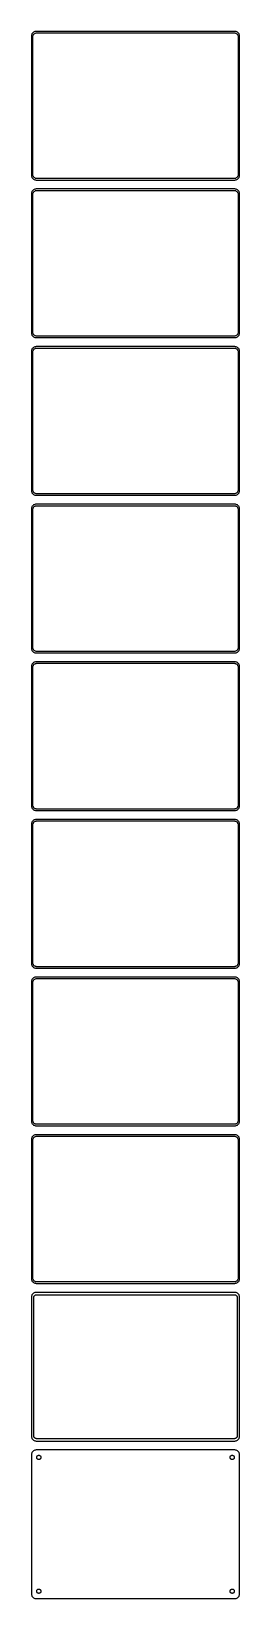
# Model space of a CAD drawing. Header units: metres. Extents: x -105 to 105, y 1515 to 3096.
import ezdxf

# ---------------------------------------------------------------- set-up
doc = ezdxf.new("R2010")
doc.units = ezdxf.units.M

msp = doc.modelspace()

# ---------------------------------------------------------------- linework, layer by layer
for p, q in [((-104.961, 3091.63), (-105, 3091)), ((-105, 3091), (-105, 2951)), ((-104.843, 3092.24), (-104.961, 3091.63)), ((-104.649, 3092.84), (-104.843, 3092.24)), ((-104.382, 3093.41), (-104.649, 3092.84)), ((-104.045, 3093.94), (-104.382, 3093.41)), ((-103.645, 3094.42), (-104.045, 3093.94)), ((-103.187, 3094.85), (-103.645, 3094.42)), ((-103.5, 3090.5), (-103.468, 3091)), ((-103.5, 2951.5), (-103.5, 3090.5)), ((-103.468, 3091), (-103.374, 3091.49)), ((-103.374, 3091.49), (-103.219, 3091.97)), ((-103.219, 3091.97), (-103.005, 3092.43)), ((-102.679, 3095.22), (-103.187, 3094.85)), ((-103.005, 3092.43), (-102.736, 3092.85)), ((-102.736, 3092.85), (-102.416, 3093.24)), ((-102.129, 3095.52), (-102.679, 3095.22)), ((-102.416, 3093.24), (-102.05, 3093.58)), ((-101.545, 3095.76), (-102.129, 3095.52)), ((-102.05, 3093.58), (-101.643, 3093.88)), ((-101.643, 3093.88), (-101.203, 3094.12)), ((-100.937, 3095.91), (-101.545, 3095.76)), ((-101.203, 3094.12), (-100.736, 3094.3)), ((-100.314, 3095.99), (-100.937, 3095.91)), ((-100.736, 3094.3), (-100.25, 3094.43)), ((100.314, 3095.99), (-100.314, 3095.99)), ((-100.25, 3094.43), (-99.7512, 3094.49)), ((-99.7512, 3094.49), (99.7512, 3094.49)), ((99.7512, 3094.49), (100.25, 3094.43)), ((100.25, 3094.43), (100.736, 3094.3)), ((100.937, 3095.91), (100.314, 3095.99)), ((100.736, 3094.3), (101.203, 3094.12)), ((101.545, 3095.76), (100.937, 3095.91)), ((101.203, 3094.12), (101.643, 3093.88)), ((102.129, 3095.52), (101.545, 3095.76)), ((101.643, 3093.88), (102.05, 3093.58)), ((102.05, 3093.58), (102.416, 3093.24)), ((102.679, 3095.22), (102.129, 3095.52)), ((102.416, 3093.24), (102.736, 3092.85)), ((103.187, 3094.85), (102.679, 3095.22)), ((102.736, 3092.85), (103.005, 3092.43)), ((103.005, 3092.43), (103.219, 3091.97)), ((103.645, 3094.42), (103.187, 3094.85)), ((103.219, 3091.97), (103.374, 3091.49)), ((103.374, 3091.49), (103.468, 3091)), ((103.468, 3091), (103.5, 3090.5)), ((103.5, 3090.5), (103.5, 2951.5)), ((104.045, 3093.94), (103.645, 3094.42)), ((104.382, 3093.41), (104.045, 3093.94)), ((104.649, 3092.84), (104.382, 3093.41)), ((104.843, 3092.24), (104.649, 3092.84)), ((104.961, 3091.63), (104.843, 3092.24)), ((105, 3091), (104.961, 3091.63)), ((105, 2951), (105, 3091)), ((-105, 2951), (-104.961, 2950.37)), ((-104.961, 2950.37), (-104.843, 2949.76)), ((-104.843, 2949.76), (-104.649, 2949.16)), ((-104.649, 2949.16), (-104.382, 2948.59)), ((-104.382, 2948.59), (-104.045, 2948.06)), ((-104.045, 2948.06), (-103.645, 2947.58)), ((-103.645, 2947.58), (-103.187, 2947.15)), ((-103.468, 2951), (-103.5, 2951.5)), ((-103.374, 2950.51), (-103.468, 2951)), ((-103.219, 2950.03), (-103.374, 2950.51)), ((-103.005, 2949.57), (-103.219, 2950.03)), ((-103.187, 2947.15), (-102.679, 2946.78)), ((-102.736, 2949.15), (-103.005, 2949.57)), ((-102.416, 2948.76), (-102.736, 2949.15)), ((-102.679, 2946.78), (-102.129, 2946.48)), ((-102.05, 2948.42), (-102.416, 2948.76)), ((-102.129, 2946.48), (-101.545, 2946.24)), ((-101.643, 2948.12), (-102.05, 2948.42)), ((-101.203, 2947.88), (-101.643, 2948.12)), ((-101.545, 2946.24), (-100.937, 2946.09)), ((-100.736, 2947.7), (-101.203, 2947.88)), ((-100.937, 2946.09), (-100.314, 2946.01)), ((-100.25, 2947.57), (-100.736, 2947.7)), ((-100.314, 2946.01), (100.314, 2946.01)), ((-99.7512, 2947.51), (-100.25, 2947.57)), ((99.7512, 2947.51), (-99.7512, 2947.51)), ((100.25, 2947.57), (99.7512, 2947.51)), ((100.736, 2947.7), (100.25, 2947.57)), ((100.314, 2946.01), (100.937, 2946.09)), ((101.203, 2947.88), (100.736, 2947.7)), ((100.937, 2946.09), (101.545, 2946.24)), ((101.643, 2948.12), (101.203, 2947.88)), ((101.545, 2946.24), (102.129, 2946.48)), ((102.05, 2948.42), (101.643, 2948.12)), ((102.416, 2948.76), (102.05, 2948.42)), ((102.129, 2946.48), (102.679, 2946.78)), ((102.736, 2949.15), (102.416, 2948.76)), ((102.679, 2946.78), (103.187, 2947.15)), ((103.005, 2949.57), (102.736, 2949.15)), ((103.219, 2950.03), (103.005, 2949.57)), ((103.187, 2947.15), (103.645, 2947.58)), ((103.374, 2950.51), (103.219, 2950.03)), ((103.468, 2951), (103.374, 2950.51)), ((103.5, 2951.5), (103.468, 2951)), ((103.645, 2947.58), (104.045, 2948.06)), ((104.045, 2948.06), (104.382, 2948.59)), ((104.382, 2948.59), (104.649, 2949.16)), ((104.649, 2949.16), (104.843, 2949.76)), ((104.843, 2949.76), (104.961, 2950.37)), ((104.961, 2950.37), (105, 2951)), ((-104.961, 2932.63), (-105, 2932)), ((-105, 2932), (-105, 2792)), ((-104.843, 2933.24), (-104.961, 2932.63)), ((-104.649, 2933.84), (-104.843, 2933.24)), ((-104.382, 2934.41), (-104.649, 2933.84)), ((-104.045, 2934.94), (-104.382, 2934.41)), ((-103.645, 2935.42), (-104.045, 2934.94)), ((-103.187, 2935.85), (-103.645, 2935.42)), ((-103.5, 2931.5), (-103.468, 2932)), ((-103.5, 2792.5), (-103.5, 2931.5)), ((-103.468, 2932), (-103.374, 2932.49)), ((-103.374, 2932.49), (-103.219, 2932.97)), ((-103.219, 2932.97), (-103.005, 2933.43)), ((-102.679, 2936.22), (-103.187, 2935.85)), ((-103.005, 2933.43), (-102.736, 2933.85)), ((-102.736, 2933.85), (-102.416, 2934.24)), ((-102.129, 2936.52), (-102.679, 2936.22)), ((-102.416, 2934.24), (-102.05, 2934.58)), ((-101.545, 2936.76), (-102.129, 2936.52)), ((-102.05, 2934.58), (-101.643, 2934.88)), ((-101.643, 2934.88), (-101.203, 2935.12)), ((-100.937, 2936.91), (-101.545, 2936.76)), ((-101.203, 2935.12), (-100.736, 2935.3)), ((-100.314, 2936.99), (-100.937, 2936.91)), ((-100.736, 2935.3), (-100.25, 2935.43)), ((100.314, 2936.99), (-100.314, 2936.99)), ((-100.25, 2935.43), (-99.7512, 2935.49)), ((-99.7512, 2935.49), (99.7512, 2935.49)), ((99.7512, 2935.49), (100.25, 2935.43)), ((100.25, 2935.43), (100.736, 2935.3)), ((100.937, 2936.91), (100.314, 2936.99)), ((100.736, 2935.3), (101.203, 2935.12)), ((101.545, 2936.76), (100.937, 2936.91)), ((101.203, 2935.12), (101.643, 2934.88)), ((102.129, 2936.52), (101.545, 2936.76)), ((101.643, 2934.88), (102.05, 2934.58)), ((102.05, 2934.58), (102.416, 2934.24)), ((102.679, 2936.22), (102.129, 2936.52)), ((102.416, 2934.24), (102.736, 2933.85)), ((103.187, 2935.85), (102.679, 2936.22)), ((102.736, 2933.85), (103.005, 2933.43)), ((103.005, 2933.43), (103.219, 2932.97)), ((103.645, 2935.42), (103.187, 2935.85)), ((103.219, 2932.97), (103.374, 2932.49)), ((103.374, 2932.49), (103.468, 2932)), ((103.468, 2932), (103.5, 2931.5)), ((103.5, 2931.5), (103.5, 2792.5)), ((104.045, 2934.94), (103.645, 2935.42)), ((104.382, 2934.41), (104.045, 2934.94)), ((104.649, 2933.84), (104.382, 2934.41)), ((104.843, 2933.24), (104.649, 2933.84)), ((104.961, 2932.63), (104.843, 2933.24)), ((105, 2932), (104.961, 2932.63)), ((105, 2792), (105, 2932)), ((-105, 2792), (-104.961, 2791.37)), ((-104.961, 2791.37), (-104.843, 2790.76)), ((-104.843, 2790.76), (-104.649, 2790.16)), ((-104.649, 2790.16), (-104.382, 2789.59)), ((-104.382, 2789.59), (-104.045, 2789.06)), ((-104.045, 2789.06), (-103.645, 2788.58)), ((-103.645, 2788.58), (-103.187, 2788.15)), ((-103.468, 2792), (-103.5, 2792.5)), ((-103.374, 2791.51), (-103.468, 2792)), ((-103.219, 2791.03), (-103.374, 2791.51)), ((-103.005, 2790.57), (-103.219, 2791.03)), ((-103.187, 2788.15), (-102.679, 2787.78)), ((-102.736, 2790.15), (-103.005, 2790.57)), ((-102.416, 2789.76), (-102.736, 2790.15)), ((-102.679, 2787.78), (-102.129, 2787.48)), ((-102.05, 2789.42), (-102.416, 2789.76)), ((-102.129, 2787.48), (-101.545, 2787.24)), ((-101.643, 2789.12), (-102.05, 2789.42)), ((-101.203, 2788.88), (-101.643, 2789.12)), ((-101.545, 2787.24), (-100.937, 2787.09)), ((-100.736, 2788.7), (-101.203, 2788.88)), ((-100.937, 2787.09), (-100.314, 2787.01)), ((-100.25, 2788.57), (-100.736, 2788.7)), ((-100.314, 2787.01), (100.314, 2787.01)), ((-99.7512, 2788.51), (-100.25, 2788.57)), ((99.7512, 2788.51), (-99.7512, 2788.51)), ((100.25, 2788.57), (99.7512, 2788.51)), ((100.736, 2788.7), (100.25, 2788.57)), ((100.314, 2787.01), (100.937, 2787.09)), ((101.203, 2788.88), (100.736, 2788.7)), ((100.937, 2787.09), (101.545, 2787.24)), ((101.643, 2789.12), (101.203, 2788.88)), ((101.545, 2787.24), (102.129, 2787.48)), ((102.05, 2789.42), (101.643, 2789.12)), ((102.416, 2789.76), (102.05, 2789.42)), ((102.129, 2787.48), (102.679, 2787.78)), ((102.736, 2790.15), (102.416, 2789.76)), ((102.679, 2787.78), (103.187, 2788.15)), ((103.005, 2790.57), (102.736, 2790.15)), ((103.219, 2791.03), (103.005, 2790.57)), ((103.187, 2788.15), (103.645, 2788.58)), ((103.374, 2791.51), (103.219, 2791.03)), ((103.468, 2792), (103.374, 2791.51)), ((103.5, 2792.5), (103.468, 2792)), ((103.645, 2788.58), (104.045, 2789.06)), ((104.045, 2789.06), (104.382, 2789.59)), ((104.382, 2789.59), (104.649, 2790.16)), ((104.649, 2790.16), (104.843, 2790.76)), ((104.843, 2790.76), (104.961, 2791.37)), ((104.961, 2791.37), (105, 2792)), ((-104.961, 2773.63), (-105, 2773)), ((-105, 2773), (-105, 2633)), ((-104.843, 2774.24), (-104.961, 2773.63)), ((-104.649, 2774.84), (-104.843, 2774.24)), ((-104.382, 2775.41), (-104.649, 2774.84)), ((-104.045, 2775.94), (-104.382, 2775.41)), ((-103.645, 2776.42), (-104.045, 2775.94)), ((-103.187, 2776.85), (-103.645, 2776.42)), ((-103.5, 2772.5), (-103.468, 2773)), ((-103.5, 2633.5), (-103.5, 2772.5)), ((-103.468, 2773), (-103.374, 2773.49)), ((-103.374, 2773.49), (-103.219, 2773.97)), ((-103.219, 2773.97), (-103.005, 2774.43)), ((-102.679, 2777.22), (-103.187, 2776.85)), ((-103.005, 2774.43), (-102.736, 2774.85)), ((-102.736, 2774.85), (-102.416, 2775.24)), ((-102.129, 2777.52), (-102.679, 2777.22)), ((-102.416, 2775.24), (-102.05, 2775.58)), ((-101.545, 2777.76), (-102.129, 2777.52)), ((-102.05, 2775.58), (-101.643, 2775.88)), ((-101.643, 2775.88), (-101.203, 2776.12)), ((-100.937, 2777.91), (-101.545, 2777.76)), ((-101.203, 2776.12), (-100.736, 2776.3)), ((-100.314, 2777.99), (-100.937, 2777.91)), ((-100.736, 2776.3), (-100.25, 2776.43)), ((100.314, 2777.99), (-100.314, 2777.99)), ((-100.25, 2776.43), (-99.7512, 2776.49)), ((-99.7512, 2776.49), (99.7512, 2776.49)), ((99.7512, 2776.49), (100.25, 2776.43)), ((100.25, 2776.43), (100.736, 2776.3)), ((100.937, 2777.91), (100.314, 2777.99)), ((100.736, 2776.3), (101.203, 2776.12)), ((101.545, 2777.76), (100.937, 2777.91)), ((101.203, 2776.12), (101.643, 2775.88)), ((102.129, 2777.52), (101.545, 2777.76)), ((101.643, 2775.88), (102.05, 2775.58)), ((102.05, 2775.58), (102.416, 2775.24)), ((102.679, 2777.22), (102.129, 2777.52)), ((102.416, 2775.24), (102.736, 2774.85)), ((103.187, 2776.85), (102.679, 2777.22)), ((102.736, 2774.85), (103.005, 2774.43)), ((103.005, 2774.43), (103.219, 2773.97)), ((103.645, 2776.42), (103.187, 2776.85)), ((103.219, 2773.97), (103.374, 2773.49)), ((103.374, 2773.49), (103.468, 2773)), ((103.468, 2773), (103.5, 2772.5)), ((103.5, 2772.5), (103.5, 2633.5)), ((104.045, 2775.94), (103.645, 2776.42)), ((104.382, 2775.41), (104.045, 2775.94)), ((104.649, 2774.84), (104.382, 2775.41)), ((104.843, 2774.24), (104.649, 2774.84)), ((104.961, 2773.63), (104.843, 2774.24)), ((105, 2773), (104.961, 2773.63)), ((105, 2633), (105, 2773)), ((-105, 2633), (-104.961, 2632.37)), ((-104.961, 2632.37), (-104.843, 2631.76)), ((-104.843, 2631.76), (-104.649, 2631.16)), ((-104.649, 2631.16), (-104.382, 2630.59)), ((-104.382, 2630.59), (-104.045, 2630.06)), ((-104.045, 2630.06), (-103.645, 2629.58)), ((-103.645, 2629.58), (-103.187, 2629.15)), ((-103.468, 2633), (-103.5, 2633.5)), ((-103.374, 2632.51), (-103.468, 2633)), ((-103.219, 2632.03), (-103.374, 2632.51)), ((-103.005, 2631.57), (-103.219, 2632.03)), ((-103.187, 2629.15), (-102.679, 2628.78)), ((-102.736, 2631.15), (-103.005, 2631.57)), ((-102.416, 2630.76), (-102.736, 2631.15)), ((-102.679, 2628.78), (-102.129, 2628.48)), ((-102.05, 2630.42), (-102.416, 2630.76)), ((-102.129, 2628.48), (-101.545, 2628.24)), ((-101.643, 2630.12), (-102.05, 2630.42)), ((-101.203, 2629.88), (-101.643, 2630.12)), ((-101.545, 2628.24), (-100.937, 2628.09)), ((-100.736, 2629.7), (-101.203, 2629.88)), ((-100.937, 2628.09), (-100.314, 2628.01)), ((-100.25, 2629.57), (-100.736, 2629.7)), ((-100.314, 2628.01), (100.314, 2628.01)), ((-99.7512, 2629.51), (-100.25, 2629.57)), ((99.7512, 2629.51), (-99.7512, 2629.51)), ((100.25, 2629.57), (99.7512, 2629.51)), ((100.736, 2629.7), (100.25, 2629.57)), ((100.314, 2628.01), (100.937, 2628.09)), ((101.203, 2629.88), (100.736, 2629.7)), ((100.937, 2628.09), (101.545, 2628.24)), ((101.643, 2630.12), (101.203, 2629.88)), ((101.545, 2628.24), (102.129, 2628.48)), ((102.05, 2630.42), (101.643, 2630.12)), ((102.416, 2630.76), (102.05, 2630.42)), ((102.129, 2628.48), (102.679, 2628.78)), ((102.736, 2631.15), (102.416, 2630.76)), ((102.679, 2628.78), (103.187, 2629.15)), ((103.005, 2631.57), (102.736, 2631.15)), ((103.219, 2632.03), (103.005, 2631.57)), ((103.187, 2629.15), (103.645, 2629.58)), ((103.374, 2632.51), (103.219, 2632.03)), ((103.468, 2633), (103.374, 2632.51)), ((103.5, 2633.5), (103.468, 2633)), ((103.645, 2629.58), (104.045, 2630.06)), ((104.045, 2630.06), (104.382, 2630.59)), ((104.382, 2630.59), (104.649, 2631.16)), ((104.649, 2631.16), (104.843, 2631.76)), ((104.843, 2631.76), (104.961, 2632.37)), ((104.961, 2632.37), (105, 2633)), ((-104.961, 2614.63), (-105, 2614)), ((-105, 2614), (-105, 2474)), ((-104.843, 2615.24), (-104.961, 2614.63)), ((-104.649, 2615.84), (-104.843, 2615.24)), ((-104.382, 2616.41), (-104.649, 2615.84)), ((-104.045, 2616.94), (-104.382, 2616.41)), ((-103.645, 2617.42), (-104.045, 2616.94)), ((-103.187, 2617.85), (-103.645, 2617.42)), ((-103.5, 2613.5), (-103.468, 2614)), ((-103.5, 2474.5), (-103.5, 2613.5)), ((-103.468, 2614), (-103.374, 2614.49)), ((-103.374, 2614.49), (-103.219, 2614.97)), ((-103.219, 2614.97), (-103.005, 2615.43)), ((-102.679, 2618.22), (-103.187, 2617.85)), ((-103.005, 2615.43), (-102.736, 2615.85)), ((-102.736, 2615.85), (-102.416, 2616.24)), ((-102.129, 2618.52), (-102.679, 2618.22)), ((-102.416, 2616.24), (-102.05, 2616.58)), ((-101.545, 2618.76), (-102.129, 2618.52)), ((-102.05, 2616.58), (-101.643, 2616.88)), ((-101.643, 2616.88), (-101.203, 2617.12)), ((-100.937, 2618.91), (-101.545, 2618.76)), ((-101.203, 2617.12), (-100.736, 2617.3)), ((-100.314, 2618.99), (-100.937, 2618.91)), ((-100.736, 2617.3), (-100.25, 2617.43)), ((100.314, 2618.99), (-100.314, 2618.99)), ((-100.25, 2617.43), (-99.7512, 2617.49)), ((-99.7512, 2617.49), (99.7512, 2617.49)), ((99.7512, 2617.49), (100.25, 2617.43)), ((100.25, 2617.43), (100.736, 2617.3)), ((100.937, 2618.91), (100.314, 2618.99)), ((100.736, 2617.3), (101.203, 2617.12)), ((101.545, 2618.76), (100.937, 2618.91)), ((101.203, 2617.12), (101.643, 2616.88)), ((102.129, 2618.52), (101.545, 2618.76)), ((101.643, 2616.88), (102.05, 2616.58)), ((102.05, 2616.58), (102.416, 2616.24)), ((102.679, 2618.22), (102.129, 2618.52)), ((102.416, 2616.24), (102.736, 2615.85)), ((103.187, 2617.85), (102.679, 2618.22)), ((102.736, 2615.85), (103.005, 2615.43)), ((103.005, 2615.43), (103.219, 2614.97)), ((103.645, 2617.42), (103.187, 2617.85)), ((103.219, 2614.97), (103.374, 2614.49)), ((103.374, 2614.49), (103.468, 2614)), ((103.468, 2614), (103.5, 2613.5)), ((103.5, 2613.5), (103.5, 2474.5)), ((104.045, 2616.94), (103.645, 2617.42)), ((104.382, 2616.41), (104.045, 2616.94)), ((104.649, 2615.84), (104.382, 2616.41)), ((104.843, 2615.24), (104.649, 2615.84)), ((104.961, 2614.63), (104.843, 2615.24)), ((105, 2614), (104.961, 2614.63)), ((105, 2474), (105, 2614)), ((-105, 2474), (-104.961, 2473.37)), ((-104.961, 2473.37), (-104.843, 2472.76)), ((-104.843, 2472.76), (-104.649, 2472.16)), ((-104.649, 2472.16), (-104.382, 2471.59)), ((-104.382, 2471.59), (-104.045, 2471.06)), ((-104.045, 2471.06), (-103.645, 2470.58)), ((-103.645, 2470.58), (-103.187, 2470.15)), ((-103.468, 2474), (-103.5, 2474.5)), ((-103.374, 2473.51), (-103.468, 2474)), ((-103.219, 2473.03), (-103.374, 2473.51)), ((-103.005, 2472.57), (-103.219, 2473.03)), ((-103.187, 2470.15), (-102.679, 2469.78)), ((-102.736, 2472.15), (-103.005, 2472.57)), ((-102.416, 2471.76), (-102.736, 2472.15)), ((-102.679, 2469.78), (-102.129, 2469.48)), ((-102.05, 2471.42), (-102.416, 2471.76)), ((-102.129, 2469.48), (-101.545, 2469.24)), ((-101.643, 2471.12), (-102.05, 2471.42)), ((-101.203, 2470.88), (-101.643, 2471.12)), ((-101.545, 2469.24), (-100.937, 2469.09)), ((-100.736, 2470.7), (-101.203, 2470.88)), ((-100.937, 2469.09), (-100.314, 2469.01)), ((-100.25, 2470.57), (-100.736, 2470.7)), ((-100.314, 2469.01), (100.314, 2469.01)), ((-99.7512, 2470.51), (-100.25, 2470.57)), ((99.7512, 2470.51), (-99.7512, 2470.51)), ((100.25, 2470.57), (99.7512, 2470.51)), ((100.736, 2470.7), (100.25, 2470.57)), ((100.314, 2469.01), (100.937, 2469.09)), ((101.203, 2470.88), (100.736, 2470.7)), ((100.937, 2469.09), (101.545, 2469.24)), ((101.643, 2471.12), (101.203, 2470.88)), ((101.545, 2469.24), (102.129, 2469.48)), ((102.05, 2471.42), (101.643, 2471.12)), ((102.416, 2471.76), (102.05, 2471.42)), ((102.129, 2469.48), (102.679, 2469.78)), ((102.736, 2472.15), (102.416, 2471.76)), ((102.679, 2469.78), (103.187, 2470.15)), ((103.005, 2472.57), (102.736, 2472.15)), ((103.219, 2473.03), (103.005, 2472.57)), ((103.187, 2470.15), (103.645, 2470.58)), ((103.374, 2473.51), (103.219, 2473.03)), ((103.468, 2474), (103.374, 2473.51)), ((103.5, 2474.5), (103.468, 2474)), ((103.645, 2470.58), (104.045, 2471.06)), ((104.045, 2471.06), (104.382, 2471.59)), ((104.382, 2471.59), (104.649, 2472.16)), ((104.649, 2472.16), (104.843, 2472.76)), ((104.843, 2472.76), (104.961, 2473.37)), ((104.961, 2473.37), (105, 2474)), ((-104.961, 2455.63), (-105, 2455)), ((-105, 2455), (-105, 2315)), ((-104.843, 2456.24), (-104.961, 2455.63)), ((-104.649, 2456.84), (-104.843, 2456.24)), ((-104.382, 2457.41), (-104.649, 2456.84)), ((-104.045, 2457.94), (-104.382, 2457.41)), ((-103.645, 2458.42), (-104.045, 2457.94)), ((-103.187, 2458.85), (-103.645, 2458.42)), ((-103.5, 2454.5), (-103.468, 2455)), ((-103.5, 2315.5), (-103.5, 2454.5)), ((-103.468, 2455), (-103.374, 2455.49)), ((-103.374, 2455.49), (-103.219, 2455.97)), ((-103.219, 2455.97), (-103.005, 2456.43)), ((-102.679, 2459.22), (-103.187, 2458.85)), ((-103.005, 2456.43), (-102.736, 2456.85)), ((-102.736, 2456.85), (-102.416, 2457.24)), ((-102.129, 2459.52), (-102.679, 2459.22)), ((-102.416, 2457.24), (-102.05, 2457.58)), ((-101.545, 2459.76), (-102.129, 2459.52)), ((-102.05, 2457.58), (-101.643, 2457.88)), ((-101.643, 2457.88), (-101.203, 2458.12)), ((-100.937, 2459.91), (-101.545, 2459.76)), ((-101.203, 2458.12), (-100.736, 2458.3)), ((-100.314, 2459.99), (-100.937, 2459.91)), ((-100.736, 2458.3), (-100.25, 2458.43)), ((100.314, 2459.99), (-100.314, 2459.99)), ((-100.25, 2458.43), (-99.7512, 2458.49)), ((-99.7512, 2458.49), (99.7512, 2458.49)), ((99.7512, 2458.49), (100.25, 2458.43)), ((100.25, 2458.43), (100.736, 2458.3)), ((100.937, 2459.91), (100.314, 2459.99)), ((100.736, 2458.3), (101.203, 2458.12)), ((101.545, 2459.76), (100.937, 2459.91)), ((101.203, 2458.12), (101.643, 2457.88)), ((102.129, 2459.52), (101.545, 2459.76)), ((101.643, 2457.88), (102.05, 2457.58)), ((102.05, 2457.58), (102.416, 2457.24)), ((102.679, 2459.22), (102.129, 2459.52)), ((102.416, 2457.24), (102.736, 2456.85)), ((103.187, 2458.85), (102.679, 2459.22)), ((102.736, 2456.85), (103.005, 2456.43)), ((103.005, 2456.43), (103.219, 2455.97)), ((103.645, 2458.42), (103.187, 2458.85)), ((103.219, 2455.97), (103.374, 2455.49)), ((103.374, 2455.49), (103.468, 2455)), ((103.468, 2455), (103.5, 2454.5)), ((103.5, 2454.5), (103.5, 2315.5)), ((104.045, 2457.94), (103.645, 2458.42)), ((104.382, 2457.41), (104.045, 2457.94)), ((104.649, 2456.84), (104.382, 2457.41)), ((104.843, 2456.24), (104.649, 2456.84)), ((104.961, 2455.63), (104.843, 2456.24)), ((105, 2455), (104.961, 2455.63)), ((105, 2315), (105, 2455)), ((-105, 2315), (-104.961, 2314.37)), ((-104.961, 2314.37), (-104.843, 2313.76)), ((-104.843, 2313.76), (-104.649, 2313.16)), ((-104.649, 2313.16), (-104.382, 2312.59)), ((-104.382, 2312.59), (-104.045, 2312.06)), ((-104.045, 2312.06), (-103.645, 2311.58)), ((-103.645, 2311.58), (-103.187, 2311.15)), ((-103.468, 2315), (-103.5, 2315.5)), ((-103.374, 2314.51), (-103.468, 2315)), ((-103.219, 2314.03), (-103.374, 2314.51)), ((-103.005, 2313.57), (-103.219, 2314.03)), ((-103.187, 2311.15), (-102.679, 2310.78)), ((-102.736, 2313.15), (-103.005, 2313.57)), ((-102.416, 2312.76), (-102.736, 2313.15)), ((-102.679, 2310.78), (-102.129, 2310.48)), ((-102.05, 2312.42), (-102.416, 2312.76)), ((-102.129, 2310.48), (-101.545, 2310.24)), ((-101.643, 2312.12), (-102.05, 2312.42)), ((-101.203, 2311.88), (-101.643, 2312.12)), ((-101.545, 2310.24), (-100.937, 2310.09)), ((-100.736, 2311.7), (-101.203, 2311.88)), ((-100.937, 2310.09), (-100.314, 2310.01)), ((-100.25, 2311.57), (-100.736, 2311.7)), ((-100.314, 2310.01), (100.314, 2310.01)), ((-99.7512, 2311.51), (-100.25, 2311.57)), ((99.7512, 2311.51), (-99.7512, 2311.51)), ((100.25, 2311.57), (99.7512, 2311.51)), ((100.736, 2311.7), (100.25, 2311.57)), ((100.314, 2310.01), (100.937, 2310.09)), ((101.203, 2311.88), (100.736, 2311.7)), ((100.937, 2310.09), (101.545, 2310.24)), ((101.643, 2312.12), (101.203, 2311.88)), ((101.545, 2310.24), (102.129, 2310.48)), ((102.05, 2312.42), (101.643, 2312.12)), ((102.416, 2312.76), (102.05, 2312.42)), ((102.129, 2310.48), (102.679, 2310.78)), ((102.736, 2313.15), (102.416, 2312.76)), ((102.679, 2310.78), (103.187, 2311.15)), ((103.005, 2313.57), (102.736, 2313.15)), ((103.219, 2314.03), (103.005, 2313.57)), ((103.187, 2311.15), (103.645, 2311.58)), ((103.374, 2314.51), (103.219, 2314.03)), ((103.468, 2315), (103.374, 2314.51)), ((103.5, 2315.5), (103.468, 2315)), ((103.645, 2311.58), (104.045, 2312.06)), ((104.045, 2312.06), (104.382, 2312.59)), ((104.382, 2312.59), (104.649, 2313.16)), ((104.649, 2313.16), (104.843, 2313.76)), ((104.843, 2313.76), (104.961, 2314.37)), ((104.961, 2314.37), (105, 2315)), ((-104.961, 2296.63), (-105, 2296)), ((-105, 2296), (-105, 2156)), ((-104.843, 2297.24), (-104.961, 2296.63)), ((-104.649, 2297.84), (-104.843, 2297.24)), ((-104.382, 2298.41), (-104.649, 2297.84)), ((-104.045, 2298.94), (-104.382, 2298.41)), ((-103.645, 2299.42), (-104.045, 2298.94)), ((-103.187, 2299.85), (-103.645, 2299.42)), ((-103.5, 2295.5), (-103.468, 2296)), ((-103.5, 2156.5), (-103.5, 2295.5)), ((-103.468, 2296), (-103.374, 2296.49)), ((-103.374, 2296.49), (-103.219, 2296.97)), ((-103.219, 2296.97), (-103.005, 2297.43)), ((-102.679, 2300.22), (-103.187, 2299.85)), ((-103.005, 2297.43), (-102.736, 2297.85)), ((-102.736, 2297.85), (-102.416, 2298.24)), ((-102.129, 2300.52), (-102.679, 2300.22)), ((-102.416, 2298.24), (-102.05, 2298.58)), ((-101.545, 2300.76), (-102.129, 2300.52)), ((-102.05, 2298.58), (-101.643, 2298.88)), ((-101.643, 2298.88), (-101.203, 2299.12)), ((-100.937, 2300.91), (-101.545, 2300.76)), ((-101.203, 2299.12), (-100.736, 2299.3)), ((-100.314, 2300.99), (-100.937, 2300.91)), ((-100.736, 2299.3), (-100.25, 2299.43)), ((100.314, 2300.99), (-100.314, 2300.99)), ((-100.25, 2299.43), (-99.7512, 2299.49)), ((-99.7512, 2299.49), (99.7512, 2299.49)), ((99.7512, 2299.49), (100.25, 2299.43)), ((100.25, 2299.43), (100.736, 2299.3)), ((100.937, 2300.91), (100.314, 2300.99)), ((100.736, 2299.3), (101.203, 2299.12)), ((101.545, 2300.76), (100.937, 2300.91)), ((101.203, 2299.12), (101.643, 2298.88)), ((102.129, 2300.52), (101.545, 2300.76)), ((101.643, 2298.88), (102.05, 2298.58)), ((102.05, 2298.58), (102.416, 2298.24)), ((102.679, 2300.22), (102.129, 2300.52)), ((102.416, 2298.24), (102.736, 2297.85)), ((103.187, 2299.85), (102.679, 2300.22)), ((102.736, 2297.85), (103.005, 2297.43)), ((103.005, 2297.43), (103.219, 2296.97)), ((103.645, 2299.42), (103.187, 2299.85)), ((103.219, 2296.97), (103.374, 2296.49)), ((103.374, 2296.49), (103.468, 2296)), ((103.468, 2296), (103.5, 2295.5)), ((103.5, 2295.5), (103.5, 2156.5)), ((104.045, 2298.94), (103.645, 2299.42)), ((104.382, 2298.41), (104.045, 2298.94)), ((104.649, 2297.84), (104.382, 2298.41)), ((104.843, 2297.24), (104.649, 2297.84)), ((104.961, 2296.63), (104.843, 2297.24)), ((105, 2296), (104.961, 2296.63)), ((105, 2156), (105, 2296)), ((-105, 2156), (-104.961, 2155.37)), ((-104.961, 2155.37), (-104.843, 2154.76)), ((-104.843, 2154.76), (-104.649, 2154.16)), ((-104.649, 2154.16), (-104.382, 2153.59)), ((-104.382, 2153.59), (-104.045, 2153.06)), ((-104.045, 2153.06), (-103.645, 2152.58)), ((-103.645, 2152.58), (-103.187, 2152.15)), ((-103.468, 2156), (-103.5, 2156.5)), ((-103.374, 2155.51), (-103.468, 2156)), ((-103.219, 2155.03), (-103.374, 2155.51)), ((-103.005, 2154.57), (-103.219, 2155.03)), ((-103.187, 2152.15), (-102.679, 2151.78)), ((-102.736, 2154.15), (-103.005, 2154.57)), ((-102.416, 2153.76), (-102.736, 2154.15)), ((-102.679, 2151.78), (-102.129, 2151.48)), ((-102.05, 2153.42), (-102.416, 2153.76)), ((-102.129, 2151.48), (-101.545, 2151.24)), ((-101.643, 2153.12), (-102.05, 2153.42)), ((-101.203, 2152.88), (-101.643, 2153.12)), ((-101.545, 2151.24), (-100.937, 2151.09)), ((-100.736, 2152.7), (-101.203, 2152.88)), ((-100.937, 2151.09), (-100.314, 2151.01)), ((-100.25, 2152.57), (-100.736, 2152.7)), ((-100.314, 2151.01), (100.314, 2151.01)), ((-99.7512, 2152.51), (-100.25, 2152.57)), ((99.7512, 2152.51), (-99.7512, 2152.51)), ((100.25, 2152.57), (99.7512, 2152.51)), ((100.736, 2152.7), (100.25, 2152.57)), ((100.314, 2151.01), (100.937, 2151.09)), ((101.203, 2152.88), (100.736, 2152.7)), ((100.937, 2151.09), (101.545, 2151.24)), ((101.643, 2153.12), (101.203, 2152.88)), ((101.545, 2151.24), (102.129, 2151.48)), ((102.05, 2153.42), (101.643, 2153.12)), ((102.416, 2153.76), (102.05, 2153.42)), ((102.129, 2151.48), (102.679, 2151.78)), ((102.736, 2154.15), (102.416, 2153.76)), ((102.679, 2151.78), (103.187, 2152.15)), ((103.005, 2154.57), (102.736, 2154.15)), ((103.219, 2155.03), (103.005, 2154.57)), ((103.187, 2152.15), (103.645, 2152.58)), ((103.374, 2155.51), (103.219, 2155.03)), ((103.468, 2156), (103.374, 2155.51)), ((103.5, 2156.5), (103.468, 2156)), ((103.645, 2152.58), (104.045, 2153.06)), ((104.045, 2153.06), (104.382, 2153.59)), ((104.382, 2153.59), (104.649, 2154.16)), ((104.649, 2154.16), (104.843, 2154.76)), ((104.843, 2154.76), (104.961, 2155.37)), ((104.961, 2155.37), (105, 2156)), ((-104.961, 2137.63), (-105, 2137)), ((-105, 2137), (-105, 1997)), ((-104.843, 2138.24), (-104.961, 2137.63)), ((-104.649, 2138.84), (-104.843, 2138.24)), ((-104.382, 2139.41), (-104.649, 2138.84)), ((-104.045, 2139.94), (-104.382, 2139.41)), ((-103.645, 2140.42), (-104.045, 2139.94)), ((-103.187, 2140.85), (-103.645, 2140.42)), ((-103.5, 2136.5), (-103.468, 2137)), ((-103.5, 1997.5), (-103.5, 2136.5)), ((-103.468, 2137), (-103.374, 2137.49)), ((-103.374, 2137.49), (-103.219, 2137.97)), ((-103.219, 2137.97), (-103.005, 2138.43)), ((-102.679, 2141.22), (-103.187, 2140.85)), ((-103.005, 2138.43), (-102.736, 2138.85)), ((-102.736, 2138.85), (-102.416, 2139.24)), ((-102.129, 2141.52), (-102.679, 2141.22)), ((-102.416, 2139.24), (-102.05, 2139.58)), ((-101.545, 2141.76), (-102.129, 2141.52)), ((-102.05, 2139.58), (-101.643, 2139.88)), ((-101.643, 2139.88), (-101.203, 2140.12)), ((-100.937, 2141.91), (-101.545, 2141.76)), ((-101.203, 2140.12), (-100.736, 2140.3)), ((-100.314, 2141.99), (-100.937, 2141.91)), ((-100.736, 2140.3), (-100.25, 2140.43)), ((100.314, 2141.99), (-100.314, 2141.99)), ((-100.25, 2140.43), (-99.7512, 2140.49)), ((-99.7512, 2140.49), (99.7512, 2140.49)), ((99.7512, 2140.49), (100.25, 2140.43)), ((100.25, 2140.43), (100.736, 2140.3)), ((100.937, 2141.91), (100.314, 2141.99)), ((100.736, 2140.3), (101.203, 2140.12)), ((101.545, 2141.76), (100.937, 2141.91)), ((101.203, 2140.12), (101.643, 2139.88)), ((102.129, 2141.52), (101.545, 2141.76)), ((101.643, 2139.88), (102.05, 2139.58)), ((102.05, 2139.58), (102.416, 2139.24)), ((102.679, 2141.22), (102.129, 2141.52)), ((102.416, 2139.24), (102.736, 2138.85)), ((103.187, 2140.85), (102.679, 2141.22)), ((102.736, 2138.85), (103.005, 2138.43)), ((103.005, 2138.43), (103.219, 2137.97)), ((103.645, 2140.42), (103.187, 2140.85)), ((103.219, 2137.97), (103.374, 2137.49)), ((103.374, 2137.49), (103.468, 2137)), ((103.468, 2137), (103.5, 2136.5)), ((103.5, 2136.5), (103.5, 1997.5)), ((104.045, 2139.94), (103.645, 2140.42)), ((104.382, 2139.41), (104.045, 2139.94)), ((104.649, 2138.84), (104.382, 2139.41)), ((104.843, 2138.24), (104.649, 2138.84)), ((104.961, 2137.63), (104.843, 2138.24)), ((105, 2137), (104.961, 2137.63)), ((105, 1997), (105, 2137)), ((-105, 1997), (-104.961, 1996.37)), ((-104.961, 1996.37), (-104.843, 1995.76)), ((-104.843, 1995.76), (-104.649, 1995.16)), ((-104.649, 1995.16), (-104.382, 1994.59)), ((-104.382, 1994.59), (-104.045, 1994.06)), ((-104.045, 1994.06), (-103.645, 1993.58)), ((-103.645, 1993.58), (-103.187, 1993.15)), ((-103.468, 1997), (-103.5, 1997.5)), ((-103.374, 1996.51), (-103.468, 1997)), ((-103.219, 1996.03), (-103.374, 1996.51)), ((-103.005, 1995.57), (-103.219, 1996.03)), ((-103.187, 1993.15), (-102.679, 1992.78)), ((-102.736, 1995.15), (-103.005, 1995.57)), ((-102.416, 1994.76), (-102.736, 1995.15)), ((-102.679, 1992.78), (-102.129, 1992.48)), ((-102.05, 1994.42), (-102.416, 1994.76)), ((-102.129, 1992.48), (-101.545, 1992.24)), ((-101.643, 1994.12), (-102.05, 1994.42)), ((-101.203, 1993.88), (-101.643, 1994.12)), ((-101.545, 1992.24), (-100.937, 1992.09)), ((-100.736, 1993.7), (-101.203, 1993.88)), ((-100.937, 1992.09), (-100.314, 1992.01)), ((-100.25, 1993.57), (-100.736, 1993.7)), ((-99.7512, 1993.51), (-100.25, 1993.57)), ((99.7512, 1993.51), (-99.7512, 1993.51)), ((100.25, 1993.57), (99.7512, 1993.51)), ((100.736, 1993.7), (100.25, 1993.57)), ((100.314, 1992.01), (100.937, 1992.09)), ((101.203, 1993.88), (100.736, 1993.7)), ((100.937, 1992.09), (101.545, 1992.24)), ((101.643, 1994.12), (101.203, 1993.88)), ((101.545, 1992.24), (102.129, 1992.48)), ((102.05, 1994.42), (101.643, 1994.12)), ((102.416, 1994.76), (102.05, 1994.42)), ((102.129, 1992.48), (102.679, 1992.78)), ((102.736, 1995.15), (102.416, 1994.76)), ((102.679, 1992.78), (103.187, 1993.15)), ((103.005, 1995.57), (102.736, 1995.15)), ((103.219, 1996.03), (103.005, 1995.57)), ((103.187, 1993.15), (103.645, 1993.58)), ((103.374, 1996.51), (103.219, 1996.03)), ((103.468, 1997), (103.374, 1996.51)), ((103.5, 1997.5), (103.468, 1997)), ((103.645, 1993.58), (104.045, 1994.06)), ((104.045, 1994.06), (104.382, 1994.59)), ((104.382, 1994.59), (104.649, 1995.16)), ((104.649, 1995.16), (104.843, 1995.76)), ((104.843, 1995.76), (104.961, 1996.37)), ((104.961, 1996.37), (105, 1997)), ((-104.961, 1978.63), (-105, 1978)), ((-105, 1978), (-105, 1838)), ((-104.843, 1979.24), (-104.961, 1978.63)), ((-104.649, 1979.84), (-104.843, 1979.24)), ((-104.382, 1980.41), (-104.649, 1979.84)), ((-104.045, 1980.94), (-104.382, 1980.41)), ((-103.645, 1981.42), (-104.045, 1980.94)), ((-103.187, 1981.85), (-103.645, 1981.42)), ((-103.5, 1977.5), (-103.468, 1978)), ((-103.5, 1838.5), (-103.5, 1977.5)), ((-103.468, 1978), (-103.374, 1978.49)), ((-103.374, 1978.49), (-103.219, 1978.97)), ((-103.219, 1978.97), (-103.005, 1979.43)), ((-102.679, 1982.22), (-103.187, 1981.85)), ((-103.005, 1979.43), (-102.736, 1979.85)), ((-102.736, 1979.85), (-102.416, 1980.24)), ((-102.129, 1982.52), (-102.679, 1982.22)), ((-102.416, 1980.24), (-102.05, 1980.58)), ((-101.545, 1982.76), (-102.129, 1982.52)), ((-102.05, 1980.58), (-101.643, 1980.88)), ((-101.643, 1980.88), (-101.203, 1981.12)), ((-100.937, 1982.91), (-101.545, 1982.76)), ((-101.203, 1981.12), (-100.736, 1981.3)), ((-100.314, 1982.99), (-100.937, 1982.91)), ((-100.736, 1981.3), (-100.25, 1981.43)), ((-100.314, 1992.01), (100.314, 1992.01)), ((100.314, 1982.99), (-100.314, 1982.99)), ((-100.25, 1981.43), (-99.7512, 1981.49)), ((-99.7512, 1981.49), (99.7512, 1981.49)), ((99.7512, 1981.49), (100.25, 1981.43)), ((100.25, 1981.43), (100.736, 1981.3)), ((100.937, 1982.91), (100.314, 1982.99)), ((100.736, 1981.3), (101.203, 1981.12)), ((101.545, 1982.76), (100.937, 1982.91)), ((101.203, 1981.12), (101.643, 1980.88)), ((102.129, 1982.52), (101.545, 1982.76)), ((101.643, 1980.88), (102.05, 1980.58)), ((102.05, 1980.58), (102.416, 1980.24)), ((102.679, 1982.22), (102.129, 1982.52)), ((102.416, 1980.24), (102.736, 1979.85)), ((103.187, 1981.85), (102.679, 1982.22)), ((102.736, 1979.85), (103.005, 1979.43)), ((103.005, 1979.43), (103.219, 1978.97)), ((103.645, 1981.42), (103.187, 1981.85)), ((103.219, 1978.97), (103.374, 1978.49)), ((103.374, 1978.49), (103.468, 1978)), ((103.468, 1978), (103.5, 1977.5)), ((103.5, 1977.5), (103.5, 1838.5)), ((104.045, 1980.94), (103.645, 1981.42)), ((104.382, 1980.41), (104.045, 1980.94)), ((104.649, 1979.84), (104.382, 1980.41)), ((104.843, 1979.24), (104.649, 1979.84)), ((104.961, 1978.63), (104.843, 1979.24)), ((105, 1978), (104.961, 1978.63)), ((105, 1838), (105, 1978)), ((-105, 1838), (-104.961, 1837.37)), ((-104.961, 1837.37), (-104.843, 1836.76)), ((-104.843, 1836.76), (-104.649, 1836.16)), ((-104.649, 1836.16), (-104.382, 1835.59)), ((-104.382, 1835.59), (-104.045, 1835.06)), ((-104.045, 1835.06), (-103.645, 1834.58)), ((-103.645, 1834.58), (-103.187, 1834.15)), ((-103.468, 1838), (-103.5, 1838.5)), ((-103.374, 1837.51), (-103.468, 1838)), ((-103.219, 1837.03), (-103.374, 1837.51)), ((-103.005, 1836.57), (-103.219, 1837.03)), ((-103.187, 1834.15), (-102.679, 1833.78)), ((-102.736, 1836.15), (-103.005, 1836.57)), ((-102.416, 1835.76), (-102.736, 1836.15)), ((-102.05, 1835.42), (-102.416, 1835.76)), ((-101.643, 1835.12), (-102.05, 1835.42)), ((-101.203, 1834.88), (-101.643, 1835.12)), ((-100.736, 1834.7), (-101.203, 1834.88)), ((-100.25, 1834.57), (-100.736, 1834.7)), ((-99.7512, 1834.51), (-100.25, 1834.57)), ((99.7512, 1834.51), (-99.7512, 1834.51)), ((100.25, 1834.57), (99.7512, 1834.51)), ((100.736, 1834.7), (100.25, 1834.57)), ((101.203, 1834.88), (100.736, 1834.7)), ((101.643, 1835.12), (101.203, 1834.88)), ((102.05, 1835.42), (101.643, 1835.12)), ((102.416, 1835.76), (102.05, 1835.42)), ((102.736, 1836.15), (102.416, 1835.76)), ((102.679, 1833.78), (103.187, 1834.15)), ((103.005, 1836.57), (102.736, 1836.15)), ((103.219, 1837.03), (103.005, 1836.57)), ((103.187, 1834.15), (103.645, 1834.58)), ((103.374, 1837.51), (103.219, 1837.03)), ((103.468, 1838), (103.374, 1837.51)), ((103.5, 1838.5), (103.468, 1838)), ((103.645, 1834.58), (104.045, 1835.06)), ((104.045, 1835.06), (104.382, 1835.59)), ((104.382, 1835.59), (104.649, 1836.16)), ((104.649, 1836.16), (104.843, 1836.76)), ((104.843, 1836.76), (104.961, 1837.37)), ((104.961, 1837.37), (105, 1838)), ((-104.961, 1819.63), (-105, 1819)), ((-105, 1819), (-105, 1679)), ((-104.843, 1820.24), (-104.961, 1819.63)), ((-104.649, 1820.84), (-104.843, 1820.24)), ((-104.382, 1821.41), (-104.649, 1820.84)), ((-104.045, 1821.94), (-104.382, 1821.41)), ((-103.645, 1822.42), (-104.045, 1821.94)), ((-103.187, 1822.85), (-103.645, 1822.42)), ((-102.679, 1823.22), (-103.187, 1822.85)), ((-102.679, 1833.78), (-102.129, 1833.48)), ((-102.129, 1823.52), (-102.679, 1823.22)), ((-102.613, 1818.5), (-102.588, 1818.89)), ((-102.613, 1679.5), (-102.613, 1818.5)), ((-102.588, 1818.89), (-102.515, 1819.27)), ((-102.515, 1819.27), (-102.394, 1819.65)), ((-102.394, 1819.65), (-102.228, 1820)), ((-102.228, 1820), (-102.018, 1820.33)), ((-102.129, 1833.48), (-101.545, 1833.24)), ((-101.545, 1823.76), (-102.129, 1823.52)), ((-102.018, 1820.33), (-101.769, 1820.63)), ((-101.769, 1820.63), (-101.484, 1820.9)), ((-101.545, 1833.24), (-100.937, 1833.09)), ((-100.937, 1823.91), (-101.545, 1823.76)), ((-101.484, 1820.9), (-101.168, 1821.13)), ((-101.168, 1821.13), (-100.825, 1821.32)), ((-100.937, 1833.09), (-100.314, 1833.01)), ((-100.314, 1823.99), (-100.937, 1823.91)), ((-100.825, 1821.32), (-100.462, 1821.46)), ((-100.462, 1821.46), (-100.083, 1821.56)), ((-100.314, 1833.01), (100.314, 1833.01)), ((100.314, 1823.99), (-100.314, 1823.99)), ((-100.083, 1821.56), (-99.6955, 1821.61)), ((-99.6955, 1821.61), (99.6955, 1821.61)), ((99.6955, 1821.61), (100.083, 1821.56)), ((100.083, 1821.56), (100.462, 1821.46)), ((100.314, 1833.01), (100.937, 1833.09)), ((100.937, 1823.91), (100.314, 1823.99)), ((100.462, 1821.46), (100.825, 1821.32)), ((100.825, 1821.32), (101.168, 1821.13)), ((100.937, 1833.09), (101.545, 1833.24)), ((101.545, 1823.76), (100.937, 1823.91)), ((101.168, 1821.13), (101.484, 1820.9)), ((101.484, 1820.9), (101.769, 1820.63)), ((101.545, 1833.24), (102.129, 1833.48)), ((102.129, 1823.52), (101.545, 1823.76)), ((101.769, 1820.63), (102.018, 1820.33)), ((102.018, 1820.33), (102.228, 1820)), ((102.129, 1833.48), (102.679, 1833.78)), ((102.679, 1823.22), (102.129, 1823.52)), ((102.228, 1820), (102.394, 1819.65)), ((102.394, 1819.65), (102.515, 1819.27)), ((102.515, 1819.27), (102.588, 1818.89)), ((102.588, 1818.89), (102.613, 1818.5)), ((102.613, 1818.5), (102.613, 1679.5)), ((103.187, 1822.85), (102.679, 1823.22)), ((103.645, 1822.42), (103.187, 1822.85)), ((104.045, 1821.94), (103.645, 1822.42)), ((104.382, 1821.41), (104.045, 1821.94)), ((104.649, 1820.84), (104.382, 1821.41)), ((104.843, 1820.24), (104.649, 1820.84)), ((104.961, 1819.63), (104.843, 1820.24)), ((105, 1819), (104.961, 1819.63)), ((105, 1679), (105, 1819)), ((-105, 1679), (-104.961, 1678.37)), ((-104.961, 1678.37), (-104.843, 1677.76)), ((-104.843, 1677.76), (-104.649, 1677.16)), ((-104.649, 1677.16), (-104.382, 1676.59)), ((-104.382, 1676.59), (-104.045, 1676.06)), ((-104.045, 1676.06), (-103.645, 1675.58)), ((-102.588, 1679.11), (-102.613, 1679.5)), ((-102.515, 1678.73), (-102.588, 1679.11)), ((-102.394, 1678.35), (-102.515, 1678.73)), ((-102.228, 1678), (-102.394, 1678.35)), ((-102.018, 1677.67), (-102.228, 1678)), ((-101.769, 1677.37), (-102.018, 1677.67)), ((-101.484, 1677.1), (-101.769, 1677.37)), ((-101.168, 1676.87), (-101.484, 1677.1)), ((-100.825, 1676.68), (-101.168, 1676.87)), ((-100.462, 1676.54), (-100.825, 1676.68)), ((-100.083, 1676.44), (-100.462, 1676.54)), ((-99.6955, 1676.39), (-100.083, 1676.44)), ((99.6955, 1676.39), (-99.6955, 1676.39)), ((100.083, 1676.44), (99.6955, 1676.39)), ((100.462, 1676.54), (100.083, 1676.44)), ((100.825, 1676.68), (100.462, 1676.54)), ((101.168, 1676.87), (100.825, 1676.68)), ((101.484, 1677.1), (101.168, 1676.87)), ((101.769, 1677.37), (101.484, 1677.1)), ((102.018, 1677.67), (101.769, 1677.37)), ((102.228, 1678), (102.018, 1677.67)), ((102.394, 1678.35), (102.228, 1678)), ((102.515, 1678.73), (102.394, 1678.35)), ((102.588, 1679.11), (102.515, 1678.73)), ((102.613, 1679.5), (102.588, 1679.11)), ((103.645, 1675.58), (104.045, 1676.06)), ((104.045, 1676.06), (104.382, 1676.59)), ((104.382, 1676.59), (104.649, 1677.16)), ((104.649, 1677.16), (104.843, 1677.76)), ((104.843, 1677.76), (104.961, 1678.37)), ((104.961, 1678.37), (105, 1679)), ((-104.961, 1660.63), (-105, 1660)), ((-104.843, 1661.24), (-104.961, 1660.63)), ((-104.649, 1661.84), (-104.843, 1661.24)), ((-104.382, 1662.41), (-104.649, 1661.84)), ((-104.045, 1662.94), (-104.382, 1662.41)), ((-103.645, 1663.42), (-104.045, 1662.94)), ((-103.645, 1675.58), (-103.187, 1675.15)), ((-103.187, 1663.85), (-103.645, 1663.42)), ((-103.187, 1675.15), (-102.679, 1674.78)), ((-102.679, 1664.22), (-103.187, 1663.85)), ((-102.679, 1674.78), (-102.129, 1674.48)), ((-102.129, 1664.52), (-102.679, 1664.22)), ((-102.129, 1674.48), (-101.545, 1674.24)), ((-101.545, 1664.76), (-102.129, 1664.52)), ((-101.545, 1674.24), (-100.937, 1674.09)), ((-100.937, 1664.91), (-101.545, 1664.76)), ((-100.937, 1674.09), (-100.314, 1674.01)), ((-100.314, 1664.99), (-100.937, 1664.91)), ((-100.314, 1674.01), (100.314, 1674.01)), ((100.314, 1664.99), (-100.314, 1664.99)), ((100.314, 1674.01), (100.937, 1674.09)), ((100.937, 1664.91), (100.314, 1664.99)), ((100.937, 1674.09), (101.545, 1674.24)), ((101.545, 1664.76), (100.937, 1664.91)), ((101.545, 1674.24), (102.129, 1674.48)), ((102.129, 1664.52), (101.545, 1664.76)), ((102.129, 1674.48), (102.679, 1674.78)), ((102.679, 1664.22), (102.129, 1664.52)), ((102.679, 1674.78), (103.187, 1675.15)), ((103.187, 1663.85), (102.679, 1664.22)), ((103.187, 1675.15), (103.645, 1675.58)), ((103.645, 1663.42), (103.187, 1663.85)), ((104.045, 1662.94), (103.645, 1663.42)), ((104.382, 1662.41), (104.045, 1662.94)), ((104.649, 1661.84), (104.382, 1662.41)), ((104.843, 1661.24), (104.649, 1661.84)), ((104.961, 1660.63), (104.843, 1661.24)), ((105, 1660), (104.961, 1660.63)), ((-105, 1660), (-105, 1520)), ((-99.6353, 1657.5), (-99.6185, 1657.77)), ((-99.6185, 1657.23), (-99.6353, 1657.5)), ((-99.6185, 1657.77), (-99.5682, 1658.03)), ((-99.5682, 1656.97), (-99.6185, 1657.23)), ((-99.5682, 1658.03), (-99.4853, 1658.29)), ((-99.4853, 1656.71), (-99.5682, 1656.97)), ((-99.4853, 1658.29), (-99.3712, 1658.53)), ((-99.3712, 1656.47), (-99.4853, 1656.71)), ((-99.3712, 1658.53), (-99.2275, 1658.76)), ((-99.2275, 1656.24), (-99.3712, 1656.47)), ((-99.2275, 1658.76), (-99.0566, 1658.96)), ((-99.0566, 1656.04), (-99.2275, 1656.24)), ((-99.0566, 1658.96), (-98.8611, 1659.15)), ((-98.8611, 1655.85), (-99.0566, 1656.04)), ((-98.8611, 1659.15), (-98.6441, 1659.3)), ((-98.6441, 1655.7), (-98.8611, 1655.85)), ((-98.6441, 1659.3), (-98.4092, 1659.43)), ((-98.4092, 1655.57), (-98.6441, 1655.7)), ((-98.4092, 1659.43), (-98.1598, 1659.53)), ((-98.1598, 1655.47), (-98.4092, 1655.57)), ((-98.1598, 1659.53), (-97.9001, 1659.6)), ((-97.9001, 1655.4), (-98.1598, 1655.47)), ((-97.9001, 1659.6), (-97.6341, 1659.63)), ((-97.6341, 1655.37), (-97.9001, 1655.4)), ((-97.6341, 1659.63), (-97.3659, 1659.63)), ((-97.3659, 1655.37), (-97.6341, 1655.37)), ((-97.3659, 1659.63), (-97.0999, 1659.6)), ((-97.0999, 1655.4), (-97.3659, 1655.37)), ((-97.0999, 1659.6), (-96.8401, 1659.53)), ((-96.8401, 1655.47), (-97.0999, 1655.4)), ((-96.8401, 1659.53), (-96.5908, 1659.43)), ((-96.5908, 1655.57), (-96.8401, 1655.47)), ((-96.5908, 1659.43), (-96.3559, 1659.3)), ((-96.3559, 1655.7), (-96.5908, 1655.57)), ((-96.3559, 1659.3), (-96.1389, 1659.15)), ((-96.1389, 1655.85), (-96.3559, 1655.7)), ((-96.1389, 1659.15), (-95.9434, 1658.96)), ((-95.9434, 1656.04), (-96.1389, 1655.85)), ((-95.9434, 1658.96), (-95.7725, 1658.76)), ((-95.7725, 1656.24), (-95.9434, 1656.04)), ((-95.7725, 1658.76), (-95.6288, 1658.53)), ((-95.6288, 1656.47), (-95.7725, 1656.24)), ((-95.6288, 1658.53), (-95.5146, 1658.29)), ((-95.5146, 1656.71), (-95.6288, 1656.47)), ((-95.5146, 1658.29), (-95.4318, 1658.03)), ((-95.4318, 1656.97), (-95.5146, 1656.71)), ((-95.4318, 1658.03), (-95.3815, 1657.77)), ((-95.3815, 1657.23), (-95.4318, 1656.97)), ((-95.3815, 1657.77), (-95.3647, 1657.5)), ((-95.3647, 1657.5), (-95.3815, 1657.23)), ((95.3647, 1657.5), (95.3815, 1657.77)), ((95.3815, 1657.23), (95.3647, 1657.5)), ((95.3815, 1657.77), (95.4318, 1658.03)), ((95.4318, 1656.97), (95.3815, 1657.23)), ((95.4318, 1658.03), (95.5146, 1658.29)), ((95.5146, 1656.71), (95.4318, 1656.97)), ((95.5146, 1658.29), (95.6288, 1658.53)), ((95.6288, 1656.47), (95.5146, 1656.71)), ((95.6288, 1658.53), (95.7725, 1658.76)), ((95.7725, 1656.24), (95.6288, 1656.47)), ((95.7725, 1658.76), (95.9434, 1658.96)), ((95.9434, 1656.04), (95.7725, 1656.24)), ((95.9434, 1658.96), (96.1389, 1659.15)), ((96.1389, 1655.85), (95.9434, 1656.04)), ((96.1389, 1659.15), (96.3559, 1659.3)), ((96.3559, 1655.7), (96.1389, 1655.85)), ((96.3559, 1659.3), (96.5908, 1659.43)), ((96.5908, 1655.57), (96.3559, 1655.7)), ((96.5908, 1659.43), (96.8401, 1659.53)), ((96.8401, 1655.47), (96.5908, 1655.57)), ((96.8401, 1659.53), (97.0999, 1659.6)), ((97.0999, 1655.4), (96.8401, 1655.47)), ((97.0999, 1659.6), (97.3659, 1659.63)), ((97.3659, 1655.37), (97.0999, 1655.4)), ((97.3659, 1659.63), (97.6341, 1659.63)), ((97.6341, 1655.37), (97.3659, 1655.37)), ((97.6341, 1659.63), (97.9001, 1659.6)), ((97.9001, 1655.4), (97.6341, 1655.37)), ((97.9001, 1659.6), (98.1598, 1659.53)), ((98.1598, 1655.47), (97.9001, 1655.4)), ((98.1598, 1659.53), (98.4092, 1659.43)), ((98.4092, 1655.57), (98.1598, 1655.47)), ((98.4092, 1659.43), (98.6441, 1659.3)), ((98.6441, 1655.7), (98.4092, 1655.57)), ((98.6441, 1659.3), (98.8611, 1659.15)), ((98.8611, 1655.85), (98.6441, 1655.7)), ((98.8611, 1659.15), (99.0566, 1658.96)), ((99.0566, 1656.04), (98.8611, 1655.85)), ((99.0566, 1658.96), (99.2275, 1658.76)), ((99.2275, 1656.24), (99.0566, 1656.04)), ((99.2275, 1658.76), (99.3712, 1658.53)), ((99.3712, 1656.47), (99.2275, 1656.24)), ((99.3712, 1658.53), (99.4853, 1658.29)), ((99.4853, 1656.71), (99.3712, 1656.47)), ((99.4853, 1658.29), (99.5682, 1658.03)), ((99.5682, 1656.97), (99.4853, 1656.71)), ((99.5682, 1658.03), (99.6185, 1657.77)), ((99.6185, 1657.23), (99.5682, 1656.97)), ((99.6185, 1657.77), (99.6353, 1657.5)), ((99.6353, 1657.5), (99.6185, 1657.23)), ((105, 1520), (105, 1660)), ((-105, 1520), (-104.961, 1519.37)), ((-104.961, 1519.37), (-104.843, 1518.76)), ((-104.843, 1518.76), (-104.649, 1518.16)), ((-104.649, 1518.16), (-104.382, 1517.59)), ((-99.6353, 1522.5), (-99.6185, 1522.77)), ((-99.6185, 1522.23), (-99.6353, 1522.5)), ((-99.6185, 1522.77), (-99.5682, 1523.03)), ((-99.5682, 1521.97), (-99.6185, 1522.23)), ((-99.5682, 1523.03), (-99.4853, 1523.29)), ((-99.4853, 1521.71), (-99.5682, 1521.97)), ((-99.4853, 1523.29), (-99.3712, 1523.53)), ((-99.3712, 1521.47), (-99.4853, 1521.71)), ((-99.3712, 1523.53), (-99.2275, 1523.76)), ((-99.2275, 1521.24), (-99.3712, 1521.47)), ((-99.2275, 1523.76), (-99.0566, 1523.96)), ((-99.0566, 1521.04), (-99.2275, 1521.24)), ((-99.0566, 1523.96), (-98.8611, 1524.15)), ((-98.8611, 1520.85), (-99.0566, 1521.04)), ((-98.8611, 1524.15), (-98.6441, 1524.3)), ((-98.6441, 1520.7), (-98.8611, 1520.85)), ((-98.6441, 1524.3), (-98.4092, 1524.43)), ((-98.4092, 1520.57), (-98.6441, 1520.7)), ((-98.4092, 1524.43), (-98.1598, 1524.53)), ((-98.1598, 1520.47), (-98.4092, 1520.57)), ((-98.1598, 1524.53), (-97.9001, 1524.6)), ((-97.9001, 1520.4), (-98.1598, 1520.47)), ((-97.9001, 1524.6), (-97.6341, 1524.63)), ((-97.6341, 1520.37), (-97.9001, 1520.4)), ((-97.6341, 1524.63), (-97.3659, 1524.63)), ((-97.3659, 1520.37), (-97.6341, 1520.37)), ((-97.3659, 1524.63), (-97.0999, 1524.6)), ((-97.0999, 1520.4), (-97.3659, 1520.37)), ((-97.0999, 1524.6), (-96.8401, 1524.53)), ((-96.8401, 1520.47), (-97.0999, 1520.4)), ((-96.8401, 1524.53), (-96.5908, 1524.43)), ((-96.5908, 1520.57), (-96.8401, 1520.47)), ((-96.5908, 1524.43), (-96.3559, 1524.3)), ((-96.3559, 1520.7), (-96.5908, 1520.57)), ((-96.3559, 1524.3), (-96.1389, 1524.15)), ((-96.1389, 1520.85), (-96.3559, 1520.7)), ((-96.1389, 1524.15), (-95.9434, 1523.96)), ((-95.9434, 1521.04), (-96.1389, 1520.85)), ((-95.9434, 1523.96), (-95.7725, 1523.76)), ((-95.7725, 1521.24), (-95.9434, 1521.04)), ((-95.7725, 1523.76), (-95.6288, 1523.53)), ((-95.6288, 1521.47), (-95.7725, 1521.24)), ((-95.6288, 1523.53), (-95.5146, 1523.29)), ((-95.5146, 1521.71), (-95.6288, 1521.47)), ((-95.5146, 1523.29), (-95.4318, 1523.03)), ((-95.4318, 1521.97), (-95.5146, 1521.71)), ((-95.4318, 1523.03), (-95.3815, 1522.77)), ((-95.3815, 1522.23), (-95.4318, 1521.97)), ((-95.3815, 1522.77), (-95.3647, 1522.5)), ((-95.3647, 1522.5), (-95.3815, 1522.23)), ((95.3647, 1522.5), (95.3815, 1522.77)), ((95.3815, 1522.23), (95.3647, 1522.5)), ((95.3815, 1522.77), (95.4318, 1523.03)), ((95.4318, 1521.97), (95.3815, 1522.23)), ((95.4318, 1523.03), (95.5146, 1523.29)), ((95.5146, 1521.71), (95.4318, 1521.97)), ((95.5146, 1523.29), (95.6288, 1523.53)), ((95.6288, 1521.47), (95.5146, 1521.71)), ((95.6288, 1523.53), (95.7725, 1523.76)), ((95.7725, 1521.24), (95.6288, 1521.47)), ((95.7725, 1523.76), (95.9434, 1523.96)), ((95.9434, 1521.04), (95.7725, 1521.24)), ((95.9434, 1523.96), (96.1389, 1524.15)), ((96.1389, 1520.85), (95.9434, 1521.04)), ((96.1389, 1524.15), (96.3559, 1524.3)), ((96.3559, 1520.7), (96.1389, 1520.85)), ((96.3559, 1524.3), (96.5908, 1524.43)), ((96.5908, 1520.57), (96.3559, 1520.7)), ((96.5908, 1524.43), (96.8401, 1524.53)), ((96.8401, 1520.47), (96.5908, 1520.57)), ((96.8401, 1524.53), (97.0999, 1524.6)), ((97.0999, 1520.4), (96.8401, 1520.47)), ((97.0999, 1524.6), (97.3659, 1524.63)), ((97.3659, 1520.37), (97.0999, 1520.4)), ((97.3659, 1524.63), (97.6341, 1524.63)), ((97.6341, 1520.37), (97.3659, 1520.37)), ((97.6341, 1524.63), (97.9001, 1524.6)), ((97.9001, 1520.4), (97.6341, 1520.37)), ((97.9001, 1524.6), (98.1598, 1524.53)), ((98.1598, 1520.47), (97.9001, 1520.4)), ((98.1598, 1524.53), (98.4092, 1524.43)), ((98.4092, 1520.57), (98.1598, 1520.47)), ((98.4092, 1524.43), (98.6441, 1524.3)), ((98.6441, 1520.7), (98.4092, 1520.57)), ((98.6441, 1524.3), (98.8611, 1524.15)), ((98.8611, 1520.85), (98.6441, 1520.7)), ((98.8611, 1524.15), (99.0566, 1523.96)), ((99.0566, 1521.04), (98.8611, 1520.85)), ((99.0566, 1523.96), (99.2275, 1523.76)), ((99.2275, 1521.24), (99.0566, 1521.04)), ((99.2275, 1523.76), (99.3712, 1523.53)), ((99.3712, 1521.47), (99.2275, 1521.24)), ((99.3712, 1523.53), (99.4853, 1523.29)), ((99.4853, 1521.71), (99.3712, 1521.47)), ((99.4853, 1523.29), (99.5682, 1523.03)), ((99.5682, 1521.97), (99.4853, 1521.71)), ((99.5682, 1523.03), (99.6185, 1522.77)), ((99.6185, 1522.23), (99.5682, 1521.97)), ((99.6185, 1522.77), (99.6353, 1522.5)), ((99.6353, 1522.5), (99.6185, 1522.23)), ((104.382, 1517.59), (104.649, 1518.16)), ((104.649, 1518.16), (104.843, 1518.76)), ((104.843, 1518.76), (104.961, 1519.37)), ((104.961, 1519.37), (105, 1520)), ((-104.382, 1517.59), (-104.045, 1517.06)), ((-104.045, 1517.06), (-103.645, 1516.58)), ((-103.645, 1516.58), (-103.187, 1516.15)), ((-103.187, 1516.15), (-102.679, 1515.78)), ((-102.679, 1515.78), (-102.129, 1515.48)), ((-102.129, 1515.48), (-101.545, 1515.24)), ((-101.545, 1515.24), (-100.937, 1515.09)), ((-100.937, 1515.09), (-100.314, 1515.01)), ((-100.314, 1515.01), (100.314, 1515.01)), ((100.314, 1515.01), (100.937, 1515.09)), ((100.937, 1515.09), (101.545, 1515.24)), ((101.545, 1515.24), (102.129, 1515.48)), ((102.129, 1515.48), (102.679, 1515.78)), ((102.679, 1515.78), (103.187, 1516.15)), ((103.187, 1516.15), (103.645, 1516.58)), ((103.645, 1516.58), (104.045, 1517.06)), ((104.045, 1517.06), (104.382, 1517.59))]:
    msp.add_line(p, q)

doc.saveas('drawing.dxf')
